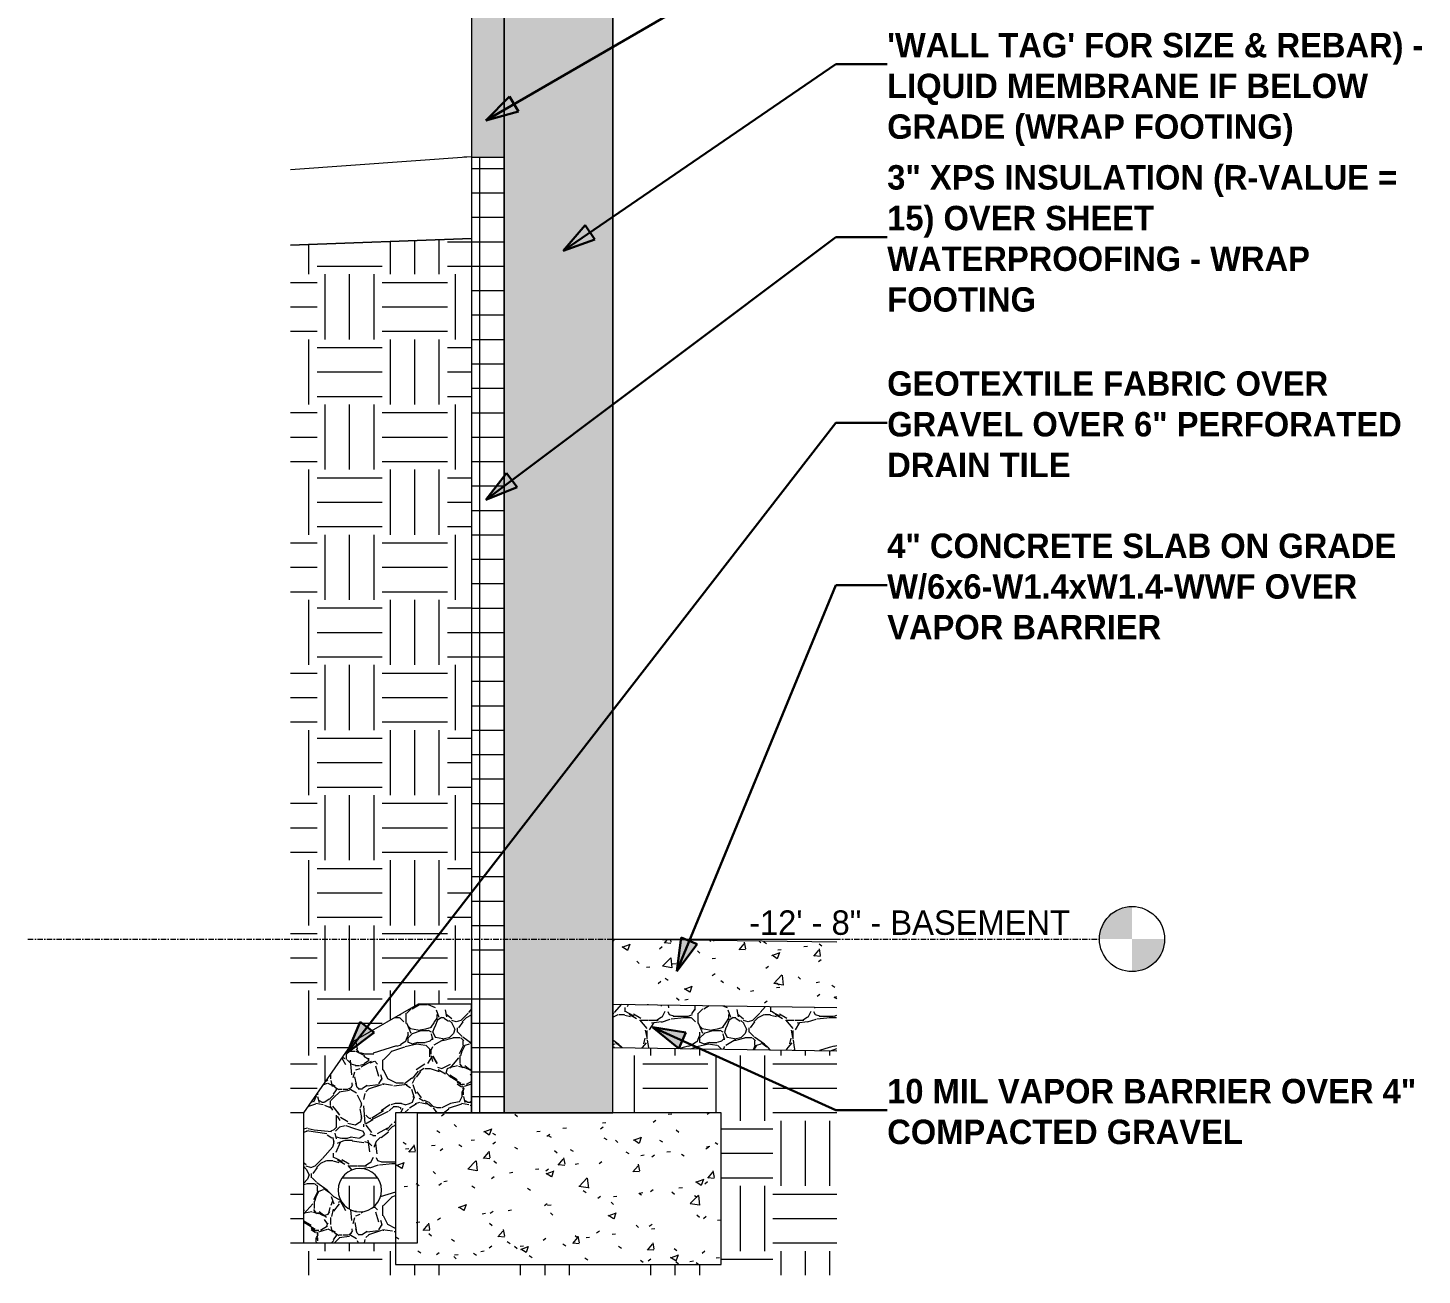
# Model space of a CAD drawing. Header units: inches. Extents: x 9847 to 10833, y -183 to 465.
# Drawn here: x 9847.3 to 9975.8, y -183 to -68 of the extents above; entities that cross this region are included whole.
import ezdxf

# ---------------------------------------------------------------- set-up
doc = ezdxf.new("R2010")
doc.units = ezdxf.units.IN
doc.header["$MEASUREMENT"] = 0
doc.linetypes.add('Grid Line 1_2_', pattern=[0.875, 0.5, -0.125, 0.125, -0.125])
for name, color, linetype, lineweight in [('0-1', 7, 'Continuous', 5), ('0-2', 55, 'Continuous', 9), ('A-FLOR-3', 192, 'Continuous', 9), ('A-FLOR-LEVL', 51, 'Continuous', 9), ('A-FLOR-LEVL-1', 51, 'Grid Line 1_2_', 9), ('A-FLOR-MCUT-1', 51, 'Continuous', 9), ('A-FLOR-PATT-1', 252, 'Continuous', 9), ('A-WALL-PATT-1', 55, 'Continuous', 9), ('A-WALL-PATT-2', 252, 'Continuous', 9), ('C-TOPO', 7, 'Continuous', 9), ('C-TOPO-1', 252, 'Continuous', 9), ('C-TOPO-2', 55, 'Continuous', 9), ('G-ANNO-TEXT', 231, 'Continuous', 30), ('G-ANNO-TEXT-1', 231, 'Continuous', 9), ('S-BEAM-1', 55, 'Continuous', 9), ('S-BEAM-2', 10, 'Continuous', 9), ('S-BEAM-3', 7, 'Continuous', 9), ('S-FNDN-1', 55, 'Continuous', 9), ('S-FNDN-2', 7, 'Continuous', 9), ('S-FNDN-3', 252, 'Continuous', 9), ('S-FNDN-4', 8, 'Continuous', 18), ('S-FNDN-5', 32, 'Continuous', 9)]:
    doc.layers.add(name, color=color, linetype=linetype, lineweight=lineweight)
doc.styles.add('Century Gothic', font='ufonts.com_century-gothic.ttf', dxfattribs={"height": 2.25})
doc.styles.add('Century Gothic_B', font='GOTHICB.TTF', dxfattribs={"height": 2.25})
pattern_1 = [(0, (10995.947, 72), (6, 6), [6, -6]), (0, (10995.947, 74.25), (6, 6), [6, -6]), (0, (10995.947, 76.5), (6, 6), [6, -6]), (90, (10996.697, 77.25), (-6, 6), [6, -6]), (90, (10998.947, 77.25), (-6, 6), [6, -6]), (90, (11001.197, 77.25), (-6, 6), [6, -6])]
pattern_2 = [(50, (10995.947, 72), (6.885997, -0.602097), [0.72, -7.92]), (355, (10995.947, 72), (-1.331756, 7.220547), [0.576, -6.336]), (100.451, (10996.521, 71.95), (5.55363, 6.61819), [0.612, -6.731]), (46.184, (10995.947, 73.92), (10.24564, -1.588925), [1.08, -11.88]), (96.636, (10996.801, 73.788), (8.97244, 9.35152), [0.918, -10.096]), (351.184, (10995.947, 73.92), (8.9732, 9.35123), [0.864, -9.504]), (21, (10996.907, 73.44), (5.730726, -3.865003), [0.72, -7.92]), (326, (10996.907, 73.44), (2.33581, 6.96088), [0.576, -6.336]), (71.451, (10997.385, 73.118), (8.065876, 3.095948), [0.612, -6.731]), (37.5, (10995.947, 72), (0.116866, 3.1954784), [0.317, -5.942, 0.317, -6.115, -6.36]), (37.5, (10995.947, 72), (0.116866, 3.1954784), [-12.691, 0.317, -6.043]), (7.5, (10995.947, 72), (2.52543, 3.786025), [0.317, -3.35, 0.317, -5.798, -2.424]), (7.5, (10995.947, 72), (2.52543, 3.786025), [-9.782, 0.317, -2.107]), (327.5, (10993.807, 72), (5.1243685, -0.216176), [0.317, -2.083, 0.317, -7.171, -9.936]), (327.5, (10993.807, 72), (5.1243685, -0.216176), [-9.888, 0.317, -9.619]), (317.5, (10992.847, 72), (5.598326, 0.96141), [0.317, -2.803, 0.317, -4.656, -7.056]), (317.5, (10992.847, 72), (5.598326, 0.96141), [-8.093, 0.317, -6.739])]
pattern_3 = [(212.005, (10995.141, 74.015), (-40.3106271, -26.8730086), [1.268, -125.493]), (213.69, (10995.947, 74.553), (-13.436241, -13.436764), [0.969, -47.478]), (198.435, (10996.35, 74.687), (-26.873024, -13.436542), [0.425, -42.065]), (180, (10996.888, 74.687), (-2e-15, -13.437), [0.537, -12.899]), (161.565, (10997.291, 74.553), (-13.436518, 1.2e-05), [0.425, -42.065]), (333.435, (10997.425, 84.227), (13.436532, 1.2e-05), [0.601, -29.444]), (296.565, (10997.291, 84.496), (13.43652, -13.436544), [0.3, -29.745]), (270, (10997.291, 85.168), (13.437, 8e-16), [0.672, -12.765]), (186.34, (10997.425, 76.434), (-107.4926568, -13.4363962), [1.217, -120.457]), (296.565, (11000.381, 84.765), (13.43652, -13.436544), [0.3, -29.745]), (303.69, (11000.113, 85.168), (13.436764, -13.436241), [0.484, -47.962]), (229.399, (11002.263, 79.256), (-67.1828397, -80.6196216), [1.239, -122.641]), (243.435, (11002.666, 80.062), (1.2e-05, -13.436532), [0.901, -29.144]), (213.69, (11007.368, 78.584), (-13.436241, -13.436764), [0.484, -47.962]), (33.69, (11003.337, 74.822), (13.436241, 13.436764), [0.484, -47.962]), (0, (11003.069, 74.822), (0, 13.437), [0.269, -13.168]), (333.435, (11002.8, 74.956), (13.436532, 1.2e-05), [0.3, -29.745]), (284.036, (11002.666, 75.494), (13.436545, -40.3097205), [0.554, -54.847]), (270, (11002.666, 75.762), (13.437, 8e-16), [0.269, -13.168]), (243.435, (11002.666, 76.031), (1.2e-05, -13.436532), [0.3, -29.745]), (135, (11002.666, 76.165), (-13.43644, 9e-16), [0.19, -18.812]), (90, (11002.666, 76.031), (-13.437, 8e-16), [0.134, -13.302]), (18.435, (11007.503, 82.212), (26.873024, 13.436542), [0.85, -41.641]), (6.34, (11008.309, 82.481), (107.4926568, 13.4363962), [1.217, -120.457]), (180, (11007.772, 79.256), (-2e-15, -13.437), [0.806, -12.63]), (197.354, (11009.921, 79.928), (-40.30996214, -13.43709214), [2.252, -222.987]), (198.435, (11010.325, 80.062), (-26.873024, -13.436542), [0.425, -42.065]), (213.69, (11010.728, 80.331), (-13.436241, -13.436764), [0.484, -47.962]), (251.565, (11010.862, 80.734), (-1.2e-05, -13.436518), [0.425, -42.065]), (243.435, (11010.996, 81.003), (1.2e-05, -13.436532), [0.3, -29.745]), (270, (11010.996, 81.271), (13.437, 8e-16), [0.269, -13.168]), (293.199, (11010.593, 82.212), (13.4363854, -26.8729472), [1.023, -101.307]), (315, (11010.19, 82.615), (13.43644, 0), [0.57, -18.432]), (0, (11009.518, 82.615), (0, 13.437), [0.672, -12.765]), (341.565, (11006.562, 79.39), (13.436518, -1.2e-05), [0.425, -42.065]), (303.69, (11006.294, 79.793), (13.436764, -13.436241), [0.484, -47.962]), (279.462, (11006.159, 80.599), (13.4362802, -67.1832013), [0.817, -80.915]), (270, (11006.159, 81.406), (13.437, 8e-16), [0.806, -12.63]), (239.036, (11006.562, 82.077), (-13.4372, -26.8732567), [0.783, -77.565]), (188.13, (11007.503, 82.212), (-80.6200966, -13.436299), [0.95, -94.061]), (116.565, (10997.56, 81.809), (-13.43652, 13.436544), [0.3, -29.745]), (135, (10997.828, 81.54), (-13.43644, 9e-16), [0.38, -18.622]), (168.69, (10998.5, 81.406), (-13.436897, 0.000212), [0.685, -67.829]), (191.31, (10999.172, 81.54), (-53.7465916, -13.436568), [0.685, -67.829]), (194.036, (10999.71, 81.674), (-40.3097205, -13.436545), [0.554, -54.847]), (236.31, (10999.978, 82.077), (-13.436194, -26.873299), [0.484, -47.962]), (236.31, (11000.247, 82.481), (-13.436194, -26.873299), [0.484, -47.962]), (270, (11000.247, 82.884), (13.437, 8e-16), [0.403, -13.034]), (291.801, (10999.978, 83.556), (13.4361655, -26.872997), [0.724, -71.635]), (116.565, (11000.113, 80.734), (-13.43652, 13.436544), [0.601, -29.444]), (168.69, (11000.785, 80.599), (-13.436897, 0.000212), [0.685, -67.829]), (194.036, (11001.322, 80.734), (-40.3097205, -13.436545), [0.554, -54.847]), (225, (11001.725, 81.137), (9e-16, -13.43644), [0.57, -18.432]), (251.565, (11001.859, 81.54), (-1.2e-05, -13.436518), [0.425, -42.065]), (296.565, (11001.591, 82.077), (13.43652, -13.436544), [0.601, -29.444]), (315, (11001.322, 82.346), (13.43644, 0), [0.38, -18.622]), (326.31, (11000.919, 82.615), (26.873299, -13.436194), [0.484, -47.962]), (0, (11000.65, 82.615), (0, 13.437), [0.269, -13.168]), (33.69, (11000.247, 82.346), (13.436241, 13.436764), [0.484, -47.962]), (71.565, (11000.113, 81.943), (1.2e-05, 13.436518), [0.425, -42.065]), (63.435, (10999.978, 81.674), (-1.2e-05, 13.436532), [0.3, -29.745]), (71.565, (10999.844, 81.271), (1.2e-05, 13.436518), [0.425, -42.065]), (104.036, (10999.844, 80.734), (-13.436545, 40.3097205), [0.554, -54.847]), (45, (10999.575, 80.465), (0, 13.43644), [0.38, -18.622]), (18.435, (10999.172, 80.331), (26.873024, 13.436542), [0.425, -42.065]), (0, (10998.5, 80.331), (0, 13.437), [0.672, -12.765]), (14.036, (10997.963, 80.196), (40.3097205, 13.436545), [0.554, -54.847]), (341.565, (10997.56, 80.331), (13.436518, -1.2e-05), [0.425, -42.065]), (270, (10997.56, 80.734), (13.437, 8e-16), [0.403, -13.034]), (225, (10997.963, 81.137), (9e-16, -13.43644), [0.57, -18.432]), (198.435, (10998.769, 81.406), (-26.873024, -13.436542), [0.85, -41.641]), (180, (10999.441, 81.406), (-2e-15, -13.437), [0.672, -12.765]), (153.435, (10999.71, 81.271), (-13.436532, -1.2e-05), [0.3, -29.745]), (206.565, (11004.816, 79.121), (-13.436544, -13.43652), [0.3, -29.745]), (146.31, (11005.219, 78.853), (-26.873299, 13.436194), [0.484, -47.962]), (119.745, (11005.756, 77.912), (-40.3105597, 67.1832064), [1.083, -107.246]), (95.711, (11005.89, 76.568), (-13.4375424, 120.930058), [1.35, -133.686]), (90, (11005.89, 76.434), (-13.437, 8e-16), [0.134, -13.302]), (63.435, (11005.756, 76.165), (-1.2e-05, 13.436532), [0.3, -29.745]), (26.565, (11005.487, 76.031), (13.436544, 13.43652), [0.3, -29.745]), (0, (11005.084, 76.031), (0, 13.437), [0.403, -13.034]), (0, (11004.95, 76.031), (0, 13.437), [0.134, -13.302]), (0, (11004.681, 76.031), (0, 13.437), [0.269, -13.168]), (326.31, (11004.278, 76.3), (26.873299, -13.436194), [0.484, -47.962]), (333.435, (11004.009, 76.434), (13.436532, 1.2e-05), [0.3, -29.745]), (284.036, (11003.875, 76.972), (13.436545, -40.3097205), [0.554, -54.847]), (270, (11003.875, 77.24), (13.437, 8e-16), [0.269, -13.168]), (270, (11003.875, 77.643), (13.437, 8e-16), [0.403, -13.034]), (258.69, (11004.009, 78.315), (-0.000212, -13.436897), [0.685, -67.829]), (231.34, (11004.547, 78.987), (-40.3101895, -53.745816), [0.86, -85.176]), (270, (11007.368, 78.718), (13.437, 8e-16), [0.134, -13.302]), (270, (11007.368, 78.853), (13.437, 8e-16), [0.134, -13.302]), (326.31, (11006.965, 79.121), (26.873299, -13.436194), [0.484, -47.962]), (333.435, (11006.159, 79.525), (13.436532, 1.2e-05), [0.901, -29.144]), (0, (11005.487, 79.525), (0, 13.437), [0.672, -12.765]), (63.435, (11005.353, 79.256), (-1.2e-05, 13.436532), [0.3, -29.745]), (90, (11005.353, 78.718), (-13.437, 8e-16), [0.537, -12.899]), (135, (11005.756, 78.315), (-13.43644, 9e-16), [0.57, -18.432]), (161.565, (11006.159, 78.181), (-13.436518, 1.2e-05), [0.425, -42.065]), (180, (11006.562, 78.181), (-2e-15, -13.437), [0.403, -13.034]), (198.435, (11006.965, 78.315), (-26.873024, -13.436542), [0.425, -42.065]), (351.87, (11001.725, 85.571), (13.4370087, -0.0002588), [1.9, -93.111]), (14.036, (11001.188, 85.437), (40.3097205, 13.436545), [0.554, -54.847]), (53.13, (11000.785, 84.899), (26.873672, 40.309752), [0.672, -66.511]), (95.194, (11000.919, 83.421), (-13.4351326, 134.3664647), [1.484, -146.928]), (101.31, (11001.053, 82.749), (-13.436568, 53.7465916), [0.685, -67.829]), (143.13, (11001.591, 82.346), (-40.309752, 26.873672), [0.672, -66.511]), (161.565, (11001.994, 82.212), (-13.436518, 1.2e-05), [0.425, -42.065]), (198.435, (11002.397, 82.346), (-26.873024, -13.436542), [0.425, -42.065]), (225, (11003.069, 83.018), (9e-16, -13.43644), [0.95, -18.052]), (228.814, (11004.009, 84.093), (-80.6198072, -94.0561774), [1.428, -141.405]), (251.565, (11004.144, 84.496), (-1.2e-05, -13.436518), [0.425, -42.065]), (270, (11004.144, 84.63), (13.437, 8e-16), [0.134, -13.302]), (288.435, (11004.009, 85.034), (13.436542, -26.873024), [0.425, -42.065]), (326.31, (11003.606, 85.302), (26.873299, -13.436194), [0.484, -47.962]), (90, (10997.425, 82.077), (-13.437, 8e-16), [0.941, -12.496]), (338.199, (10999.307, 83.824), (40.3099116, -13.436441), [0.724, -71.635]), (0, (10998.5, 83.824), (0, 13.437), [0.806, -12.63]), (30.964, (10997.828, 83.421), (40.3102852, 26.8733136), [0.783, -77.565]), (45, (10997.425, 83.018), (0, 13.43644), [0.57, -18.432]), (90, (10995.276, 77.778), (-13.437, 8e-16), [0.941, -12.496]), (116.565, (10995.679, 76.972), (-13.43652, 13.436544), [0.901, -29.144]), (153.435, (10996.485, 76.568), (-13.436532, -1.2e-05), [0.901, -29.144]), (180, (10997.157, 76.568), (-2e-15, -13.437), [0.672, -12.765]), (218.66, (10997.828, 77.106), (-13.436833, -13.4362984), [0.86, -85.176]), (231.34, (10998.366, 77.778), (-40.3101895, -53.745816), [0.86, -85.176]), (213.69, (10999.172, 78.315), (-13.436241, -13.436764), [0.969, -47.478]), (239.036, (10999.575, 78.987), (-13.4372, -26.8732567), [0.783, -77.565]), (270, (10999.575, 79.256), (13.437, 8e-16), [0.269, -13.168]), (270, (10999.575, 79.659), (13.437, 8e-16), [0.403, -13.034]), (315, (10999.172, 80.062), (13.43644, 0), [0.57, -18.432]), (350.538, (10998.366, 80.196), (13.4368224, 7.56e-05), [0.817, -80.915]), (14.036, (10997.291, 79.928), (40.3097205, 13.436545), [1.108, -54.293]), (18.435, (10996.082, 79.525), (26.873024, 13.436542), [1.275, -41.216]), (45, (10995.679, 79.121), (0, 13.43644), [0.57, -18.432]), (45, (10995.276, 78.718), (0, 13.43644), [0.57, -18.432]), (108.435, (10998.232, 75.762), (-13.436542, 26.873024), [0.85, -41.641]), (126.87, (10998.635, 75.225), (-13.436224, 13.436576), [0.672, -66.511]), (146.31, (10999.038, 74.956), (-26.873299, 13.436194), [0.484, -47.962]), (161.565, (10999.441, 74.822), (-13.436518, 1.2e-05), [0.425, -42.065]), (135, (10999.844, 74.419), (-13.43644, 9e-16), [0.57, -18.432]), (161.565, (11000.247, 74.284), (-13.436518, 1.2e-05), [0.425, -42.065]), (180, (11000.65, 74.284), (-2e-15, -13.437), [0.403, -13.034]), (206.565, (11000.919, 74.419), (-13.436544, -13.43652), [0.3, -29.745]), (206.565, (11001.456, 74.687), (-13.436544, -13.43652), [0.601, -29.444]), (189.462, (11002.263, 74.822), (-67.1832013, -13.4362802), [0.817, -80.915]), (243.435, (11002.531, 75.359), (1.2e-05, -13.436532), [0.601, -29.444]), (270, (11002.531, 75.494), (13.437, 8e-16), [0.134, -13.302]), (270, (11002.531, 75.762), (13.437, 8e-16), [0.269, -13.168]), (326.31, (11002.128, 76.568), (26.873299, -13.436194), [0.484, -47.962]), (327.995, (11001.053, 77.24), (67.1829352, -40.309468), [1.268, -125.493]), (329.036, (11000.381, 77.643), (26.8732567, -13.4372), [0.783, -77.565]), (341.565, (10999.575, 77.912), (13.436518, -1.2e-05), [0.85, -41.641]), (0, (10999.038, 77.912), (0, 13.437), [0.537, -12.899]), (33.69, (10998.635, 77.643), (13.436241, 13.436764), [0.484, -47.962]), (53.13, (10998.232, 77.106), (26.873672, 40.309752), [0.672, -66.511]), (63.435, (10997.963, 76.568), (-1.2e-05, 13.436532), [0.601, -29.444]), (225, (11004.144, 75.494), (9e-16, -13.43644), [0.57, -18.432]), (236.31, (11004.412, 75.897), (-13.436194, -26.873299), [0.484, -47.962]), (270, (11004.412, 76.031), (13.437, 8e-16), [0.134, -13.302]), (315, (11004.144, 76.3), (13.43644, 0), [0.38, -18.622]), (333.435, (11003.606, 76.568), (13.436532, 1.2e-05), [0.601, -29.444]), (18.435, (11002.8, 76.3), (26.873024, 13.436542), [0.85, -41.641]), (75.964, (11002.666, 75.762), (-0.0003, 13.436231), [0.554, -54.847]), (71.565, (10996.619, 73.209), (1.2e-05, 13.436518), [0.425, -42.065]), (135, (10996.888, 72.941), (-13.43644, 9e-16), [0.38, -18.622]), (146.31, (10997.291, 72.672), (-26.873299, 13.436194), [0.484, -47.962]), (153.435, (10997.828, 72.403), (-13.436532, -1.2e-05), [0.601, -29.444]), (180, (10997.963, 72.403), (-2e-15, -13.437), [0.134, -13.302]), (161.565, (10998.366, 72.269), (-13.436518, 1.2e-05), [0.425, -42.065]), (180, (10998.903, 72.269), (-2e-15, -13.437), [0.537, -12.899]), (198.435, (10999.307, 72.403), (-26.873024, -13.436542), [0.425, -42.065]), (210.964, (10999.978, 72.806), (-40.3102852, -26.8733136), [0.783, -77.565]), (206.565, (11000.247, 72.941), (-13.436544, -13.43652), [0.3, -29.745]), (251.565, (11000.381, 73.344), (-1.2e-05, -13.436518), [0.425, -42.065]), (303.69, (11000.113, 73.747), (13.436764, -13.436241), [0.484, -47.962]), (306.87, (10999.71, 74.284), (13.436224, -13.436576), [0.672, -66.511]), (323.13, (10999.172, 74.687), (40.309752, -26.873672), [0.672, -66.511]), (345.964, (10998.635, 74.822), (13.436231, 0.0003), [0.554, -54.847]), (18.435, (10998.232, 74.687), (26.873024, 13.436542), [0.425, -42.065]), (30.964, (10997.56, 74.284), (40.3102852, 26.8733136), [0.783, -77.565]), (39.806, (10996.754, 73.612), (13.4366017, 13.4362908), [1.049, -103.894]), (135, (11000.785, 72.403), (-13.43644, 9e-16), [0.19, -18.812]), (153.435, (11001.053, 72.269), (-13.436532, -1.2e-05), [0.3, -29.745]), (191.31, (11001.725, 72.403), (-53.7465916, -13.436568), [0.685, -67.829]), (165.964, (11002.263, 72.269), (-13.436231, -0.0003), [0.554, -54.847]), (175.236, (11003.875, 72.134), (-13.4364265, -8.21e-05), [1.618, -160.181]), (206.565, (11004.144, 72.269), (-13.436544, -13.43652), [0.3, -29.745]), (225, (11004.412, 72.537), (9e-16, -13.43644), [0.38, -18.622]), (270, (11004.412, 73.209), (13.437, 8e-16), [0.672, -12.765]), (270, (11004.412, 73.612), (13.437, 8e-16), [0.403, -13.034]), (308.66, (11003.875, 74.284), (13.4362984, -13.436833), [0.86, -85.176]), (338.199, (11003.203, 74.553), (40.3099116, -13.436441), [0.724, -71.635]), (348.69, (11002.531, 74.687), (13.436897, -0.000212), [0.685, -67.829]), (18.435, (11001.322, 74.284), (26.873024, 13.436542), [1.275, -41.216]), (36.87, (11000.785, 73.881), (13.436576, 13.436224), [0.672, -66.511]), (68.199, (11000.516, 73.209), (13.436441, 40.3099116), [0.724, -71.635]), (101.31, (11000.65, 72.537), (-13.436568, 53.7465916), [0.685, -67.829]), (348.69, (10999.441, 85.302), (13.436897, -0.000212), [0.685, -67.829]), (354.806, (10997.963, 85.437), (13.4361385, -0.0003521), [1.484, -146.928]), (0, (10997.56, 85.437), (0, 13.437), [0.403, -13.034]), (45, (10997.291, 85.168), (0, 13.43644), [0.38, -18.622]), (180, (10998.366, 83.959), (-2e-15, -13.437), [0.403, -13.034]), (188.13, (10999.307, 84.093), (-80.6200966, -13.436299), [0.95, -94.061]), (172.875, (11000.381, 83.959), (-13.4368068, -0.000376), [1.083, -107.246]), (225, (11000.516, 84.093), (9e-16, -13.43644), [0.19, -18.812]), (270, (11000.516, 84.496), (13.437, 8e-16), [0.403, -13.034]), (161.565, (11004.816, 84.899), (-13.436518, 1.2e-05), [0.425, -42.065]), (180, (11005.353, 84.899), (-2e-15, -13.437), [0.537, -12.899]), (198.435, (11005.756, 85.034), (-26.873024, -13.436542), [0.425, -42.065]), (170.538, (11006.562, 84.899), (-13.4368224, -7.56e-05), [0.817, -80.915]), (213.69, (11006.965, 85.168), (-13.436241, -13.436764), [0.484, -47.962]), (270, (11006.965, 85.302), (13.437, 8e-16), [0.134, -13.302]), (296.565, (11006.831, 85.571), (13.43652, -13.436544), [0.3, -29.745]), (341.565, (11006.025, 85.84), (13.436518, -1.2e-05), [0.85, -41.641]), (341.565, (11005.219, 86.108), (13.436518, -1.2e-05), [0.85, -41.641]), (14.036, (11004.681, 85.974), (40.3097205, 13.436545), [0.554, -54.847]), (45, (11004.278, 85.571), (0, 13.43644), [0.57, -18.432]), (104.036, (11004.412, 85.034), (-13.436545, 40.3097205), [0.554, -54.847]), (0, (10993.932, 73.344), (0, 13.437), [0.134, -13.302]), (315, (10993.663, 73.612), (13.43644, 0), [0.38, -18.622]), (274.764, (10993.529, 75.225), (13.437683, -147.8026001), [1.618, -160.181]), (255.964, (10993.663, 75.762), (0.0003, -13.436231), [0.554, -54.847]), (225, (10993.932, 76.031), (9e-16, -13.43644), [0.38, -18.622]), (198.435, (10995.141, 76.434), (-26.873024, -13.436542), [1.275, -41.216]), (180, (10995.276, 76.434), (-2e-15, -13.437), [0.134, -13.302]), (171.87, (10996.216, 76.3), (-13.4370087, 0.0002588), [0.95, -94.061]), (146.31, (10997.828, 76.165), (-26.873299, 13.436194), [0.484, -47.962]), (108.435, (10998.097, 75.359), (-13.436542, 26.873024), [0.85, -41.641]), (90, (10998.097, 75.225), (-13.437, 8e-16), [0.134, -13.302]), (71.565, (10997.963, 74.822), (1.2e-05, 13.436518), [0.425, -42.065]), (26.565, (10997.694, 74.687), (13.436544, 13.43652), [0.3, -29.745]), (18.435, (10997.291, 74.553), (26.873024, 13.436542), [0.425, -42.065]), (126.87, (11004.547, 73.612), (-13.436224, 13.436576), [0.672, -66.511]), (123.69, (11004.816, 73.209), (-13.436764, 13.436241), [0.484, -47.962]), (149.036, (11005.487, 72.806), (-26.8732567, 13.4372), [0.783, -77.565]), (168.69, (11006.159, 72.672), (-13.436897, 0.000212), [0.685, -67.829]), (213.69, (11006.562, 72.941), (-13.436241, -13.436764), [0.484, -47.962]), (251.565, (11006.697, 73.344), (-1.2e-05, -13.436518), [0.425, -42.065]), (270, (11006.697, 73.478), (13.437, 8e-16), [0.134, -13.302]), (279.462, (11006.562, 74.284), (13.4362802, -67.1832013), [0.817, -80.915]), (243.435, (11006.697, 74.553), (1.2e-05, -13.436532), [0.3, -29.745]), (270, (11006.697, 74.687), (13.437, 8e-16), [0.134, -13.302]), (296.565, (11006.294, 75.494), (13.43652, -13.436544), [0.901, -29.144]), (329.036, (11005.622, 75.897), (26.8732567, -13.4372), [0.783, -77.565]), (8.13, (11004.681, 75.762), (80.6200966, 13.436299), [0.95, -94.061]), (45, (11004.144, 75.225), (0, 13.43644), [0.76, -18.242]), (45, (11003.875, 74.956), (0, 13.43644), [0.38, -18.622]), (90, (11003.875, 74.553), (-13.437, 8e-16), [0.403, -13.034]), (123.69, (11004.144, 74.15), (-13.436764, 13.436241), [0.484, -47.962]), (101.31, (11006.159, 76.568), (-13.436568, 53.7465916), [0.685, -67.829]), (108.435, (11006.294, 76.165), (-13.436542, 26.873024), [0.425, -42.065]), (135, (11006.428, 76.031), (-13.43644, 9e-16), [0.19, -18.812]), (180, (11006.831, 76.031), (-2e-15, -13.437), [0.403, -13.034]), (213.69, (11007.234, 76.3), (-13.436241, -13.436764), [0.484, -47.962]), (187.125, (11008.309, 76.434), (-94.0566594, -13.437028), [1.083, -107.246]), (236.31, (11008.578, 76.837), (-13.436194, -26.873299), [0.484, -47.962]), (270, (11008.578, 76.972), (13.437, 8e-16), [0.134, -13.302]), (288.435, (11008.443, 77.375), (13.436542, -26.873024), [0.425, -42.065]), (285.945, (11008.175, 78.315), (13.4366066, -40.3096492), [0.978, -96.842]), (315, (11007.906, 78.584), (13.43644, 0), [0.38, -18.622]), (18.435, (11007.503, 78.45), (26.873024, 13.436542), [0.425, -42.065]), (29.745, (11006.562, 77.912), (67.1832064, 40.3105597), [1.083, -107.246]), (18.435, (11006.159, 77.778), (26.873024, 13.436542), [0.425, -42.065]), (75.964, (11006.025, 77.24), (-0.0003, 13.436231), [0.554, -54.847]), (180, (11002.128, 80.734), (-2e-15, -13.437), [0.403, -13.034]), (180, (11002.397, 80.734), (-2e-15, -13.437), [0.269, -13.168]), (135, (11002.666, 80.465), (-13.43644, 9e-16), [0.38, -18.622]), (90, (11002.666, 80.062), (-13.437, 8e-16), [0.403, -13.034]), (26.565, (11000.65, 77.912), (13.436544, 13.43652), [0.901, -29.144]), (341.565, (11000.247, 78.046), (13.436518, -1.2e-05), [0.425, -42.065]), (300.964, (10999.844, 78.718), (26.8733136, -40.3102852), [0.783, -77.565]), (71.565, (11002.397, 79.121), (1.2e-05, 13.436518), [0.425, -42.065]), (90, (11002.397, 78.45), (-13.437, 8e-16), [0.672, -12.765]), (123.69, (11002.666, 78.046), (-13.436764, 13.436241), [0.484, -47.962]), (153.435, (11003.203, 77.778), (-13.436532, -1.2e-05), [0.601, -29.444]), (198.435, (11003.606, 77.912), (-26.873024, -13.436542), [0.425, -42.065]), (243.435, (11003.741, 78.181), (1.2e-05, -13.436532), [0.3, -29.745]), (255.964, (11003.875, 78.718), (0.0003, -13.436231), [0.554, -54.847]), (251.565, (11004.009, 79.121), (-1.2e-05, -13.436518), [0.425, -42.065]), (291.801, (11003.741, 79.793), (13.4361655, -26.872997), [0.724, -71.635]), (323.13, (11003.203, 80.196), (40.309752, -26.873672), [0.672, -66.511]), (18.435, (11002.8, 80.062), (26.873024, 13.436542), [0.425, -42.065]), (63.435, (11002.531, 79.525), (-1.2e-05, 13.436532), [0.601, -29.444]), (135, (11001.456, 77.106), (-13.43644, 9e-16), [0.57, -18.432]), (149.036, (11002.128, 76.703), (-26.8732567, 13.4372), [0.783, -77.565]), (146.31, (11002.531, 76.434), (-26.873299, 13.436194), [0.484, -47.962]), (180, (11002.8, 76.434), (-2e-15, -13.437), [0.269, -13.168]), (210.964, (11003.472, 76.837), (-40.3102852, -26.8733136), [0.783, -77.565]), (243.435, (11003.606, 77.106), (1.2e-05, -13.436532), [0.3, -29.745]), (303.69, (11003.337, 77.509), (13.436764, -13.436241), [0.484, -47.962]), (321.34, (11002.666, 78.046), (53.745816, -40.3101895), [0.86, -85.176]), (345.964, (11002.128, 78.181), (13.436231, 0.0003), [0.554, -54.847]), (11.31, (11001.456, 78.046), (53.7465916, 13.436568), [0.685, -67.829]), (26.565, (11001.188, 77.912), (13.436544, 13.43652), [0.3, -29.745]), (71.565, (11001.053, 77.509), (1.2e-05, 13.436518), [0.425, -42.065]), (15.945, (11000.785, 80.465), (40.3096492, 13.4366066), [0.978, -96.842]), (29.745, (10999.844, 79.928), (67.1832064, 40.3105597), [1.083, -107.246]), (63.435, (10999.71, 79.659), (-1.2e-05, 13.436532), [0.3, -29.745]), (90, (10999.71, 79.256), (-13.437, 8e-16), [0.403, -13.034]), (104.036, (10999.844, 78.718), (-13.436545, 40.3097205), [0.554, -54.847]), (120.964, (11000.247, 78.046), (-26.8733136, 40.3102852), [0.783, -77.565]), (153.435, (11007.772, 85.168), (-13.436532, -1.2e-05), [0.3, -29.745]), (180, (11008.04, 85.168), (-2e-15, -13.437), [0.269, -13.168]), (209.745, (11008.981, 85.705), (-67.1832064, -40.3105597), [1.083, -107.246]), (225, (11009.518, 86.243), (9e-16, -13.43644), [0.76, -18.242]), (239.036, (11009.921, 86.915), (-13.4372, -26.8732567), [0.783, -77.565]), (239.036, (11010.325, 87.587), (-13.4372, -26.8732567), [0.783, -77.565]), (270, (11010.325, 87.721), (13.437, 8e-16), [0.134, -13.302]), (333.435, (11010.056, 87.855), (13.436532, 1.2e-05), [0.3, -29.745]), (0, (11009.653, 87.855), (0, 13.437), [0.403, -13.034]), (45, (11009.25, 87.452), (0, 13.43644), [0.57, -18.432]), (26.565, (11007.637, 86.646), (13.436544, 13.43652), [1.803, -28.243]), (30.964, (11006.965, 86.243), (40.3102852, 26.8733136), [0.783, -77.565]), (90, (11006.965, 85.974), (-13.437, 8e-16), [0.269, -13.168]), (128.66, (11007.503, 85.302), (-13.4362984, 13.436833), [0.86, -85.176]), (255.964, (11006.025, 80.868), (0.0003, -13.436231), [0.554, -54.847]), (281.31, (11005.89, 81.54), (13.436568, -53.7465916), [0.685, -67.829]), (309.806, (11005.219, 82.346), (13.4362908, -13.4366017), [1.049, -103.894]), (329.036, (11004.547, 82.749), (26.8732567, -13.4372), [0.783, -77.565]), (345.964, (11004.009, 82.884), (13.436231, 0.0003), [0.554, -54.847]), (0, (11003.472, 82.884), (0, 13.437), [0.537, -12.899]), (26.565, (11002.934, 82.615), (13.436544, 13.43652), [0.601, -29.444]), (45, (11002.531, 82.212), (0, 13.43644), [0.57, -18.432]), (53.13, (11002.128, 81.674), (26.873672, 40.309752), [0.672, -66.511]), (90, (11002.128, 81.271), (-13.437, 8e-16), [0.403, -13.034]), (135, (11002.531, 80.868), (-13.43644, 9e-16), [0.57, -18.432]), (144.462, (11003.472, 80.196), (-40.3095313, 26.8733096), [1.156, -114.43]), (135, (11004.144, 79.525), (-13.43644, 9e-16), [0.95, -18.052]), (153.435, (11004.681, 79.256), (-13.436532, -1.2e-05), [0.601, -29.444]), (206.565, (11005.219, 79.525), (-13.436544, -13.43652), [0.601, -29.444]), (230.194, (11005.89, 80.331), (-53.7471842, -67.182341), [1.049, -103.894]), (66.801, (11004.144, 83.556), (26.8740486, 67.1828756), [1.023, -101.307]), (90, (11004.144, 83.152), (-13.437, 8e-16), [0.403, -13.034]), (153.435, (11004.412, 83.018), (-13.436532, -1.2e-05), [0.3, -29.745]), (153.435, (11004.95, 82.749), (-13.436532, -1.2e-05), [0.601, -29.444]), (149.036, (11005.622, 82.346), (-26.8732567, 13.4372), [0.783, -77.565]), (180, (11006.294, 82.346), (-2e-15, -13.437), [0.672, -12.765]), (180, (11007.1, 82.346), (-2e-15, -13.437), [0.806, -12.63]), (213.69, (11007.503, 82.615), (-13.436241, -13.436764), [0.484, -47.962]), (243.435, (11007.772, 83.152), (1.2e-05, -13.436532), [0.601, -29.444]), (277.125, (11007.637, 84.227), (13.437028, -94.0566594), [1.083, -107.246]), (315, (11007.368, 84.496), (13.43644, 0), [0.38, -18.622]), (341.565, (11006.965, 84.63), (13.436518, -1.2e-05), [0.425, -42.065]), (352.875, (11005.89, 84.765), (13.4368068, 0.000376), [1.083, -107.246]), (0, (11005.219, 84.765), (0, 13.437), [0.672, -12.765]), (21.801, (11004.547, 84.496), (26.872997, 13.4361655), [0.724, -71.635]), (90, (11010.593, 83.824), (-13.437, 8e-16), [0.537, -12.899]), (90, (11010.593, 83.287), (-13.437, 8e-16), [0.537, -12.899]), (56.31, (11010.325, 82.884), (13.436194, 26.873299), [0.484, -47.962]), (18.435, (11009.921, 82.749), (26.873024, 13.436542), [0.425, -42.065]), (0, (11008.578, 82.749), (0, 13.437), [1.344, -12.093]), (341.565, (11008.175, 82.884), (13.436518, -1.2e-05), [0.425, -42.065]), (296.565, (11008.04, 83.152), (13.43652, -13.436544), [0.3, -29.745]), (278.13, (11007.906, 84.093), (13.436299, -80.6200966), [0.95, -94.061]), (270, (11007.906, 84.227), (13.437, 8e-16), [0.134, -13.302]), (251.565, (11008.04, 84.63), (-1.2e-05, -13.436518), [0.425, -42.065]), (225, (11008.443, 85.034), (9e-16, -13.43644), [0.57, -18.432]), (218.66, (11009.115, 85.571), (-13.436833, -13.4362984), [0.86, -85.176]), (225, (11009.518, 85.974), (9e-16, -13.43644), [0.57, -18.432]), (206.565, (11009.787, 86.108), (-13.436544, -13.43652), [0.3, -29.745]), (180, (11010.056, 86.108), (-2e-15, -13.437), [0.269, -13.168]), (123.69, (11010.325, 85.705), (-13.436764, 13.436241), [0.484, -47.962]), (108.435, (11010.459, 85.302), (-13.436542, 26.873024), [0.425, -42.065]), (98.13, (11010.593, 84.362), (-13.436299, 80.6200966), [0.95, -94.061])]

# ---------------------------------------------------------------- blocks, each defined once
blk = doc.blocks.new('CTR  - Topography_rvt-1-WALL SECTION - WEST EXT_ WALL - LOOKING NORTH')
at = {"layer": 'C-TOPO-1'}
h = blk.add_hatch(dxfattribs=at)
h.set_pattern_fill('FP_1', color=256, style=0, pattern_type=2)
h.set_pattern_definition(pattern_1)
h.paths.add_polyline_path([(9872.69, -182.97), (9888.19, -182.97), (9888.19, -182), (9881.19, -182), (9881.19, -180), (9872.69, -180), (9872.69, -168), (9877.28, -161.45), (9883.25, -158), (9888.19, -158), (9888.19, -87.44), (9871.49, -88.06), (9871.49, -182.97)], flags=0)
h.paths.add_polyline_path([(9877.89, -177.14), (9878.33, -177.09), (9878.75, -176.94), (9879.13, -176.7), (9879.45, -176.38), (9879.69, -176.01), (9879.84, -175.58), (9879.89, -175.14), (9879.84, -174.69), (9879.69, -174.27), (9879.45, -173.89), (9879.13, -173.57), (9878.75, -173.34), (9878.33, -173.19), (9877.89, -173.14), (9877.44, -173.19), (9877.02, -173.34), (9876.64, -173.57), (9876.32, -173.89), (9876.08, -174.27), (9875.94, -174.69), (9875.89, -175.14), (9875.94, -175.58), (9876.08, -176.01), (9876.32, -176.38), (9876.64, -176.7), (9877.02, -176.94), (9877.44, -177.09)], flags=0)
h = blk.add_hatch(dxfattribs=at)
h.set_pattern_fill('FP_1', color=256, style=0, pattern_type=2)
h.set_pattern_definition(pattern_1)
h.paths.add_polyline_path([(9888.19, -182.97), (9921.84, -182.97), (9921.84, -162.3), (9901.19, -162), (9901.19, -168), (9911.19, -168), (9911.19, -182), (9888.19, -182)], flags=0)
at = {"layer": 'C-TOPO'}
for p, q in [((9888.19, -87.44), (9871.49, -88.06)), ((9901.19, -162), (9901.35, -162))]:
    blk.add_line(p, q, dxfattribs=at)
at = {"layer": 'C-TOPO-2'}
for p, q in [((9888.19, -79.91), (9871.49, -81.12)), ((9888.19, -79.91), (9887.46, -79.97)), ((9871.49, -88.06), (9888.19, -87.44)), ((9901.35, -162), (9901.19, -162))]:
    blk.add_line(p, q, dxfattribs=at)
blk = doc.blocks.new('CTR - 1st Phase - Common Walls_rvt-1-WALL SECTION - WEST EXT_ WALL - LOOKING NORTH')
at = {"layer": 'A-WALL-PATT-1'}
h = blk.add_hatch(dxfattribs=at)
h.set_pattern_fill('FP_2', color=256, style=0, pattern_type=2)
h.set_pattern_definition([(90, (9901.19, -152), (-36.188, 2e-15), [])])
h.paths.add_polyline_path([(9921.84, -152), (9921.84, -21), (9901.19, -21), (9901.19, -152)], flags=0)
at = {"layer": 'S-FNDN-1'}
blk.add_line((9901.19, -152), (9921.84, -152), dxfattribs=at)
blk = doc.blocks.new('034100 - Precast Structural Concrete - Solid Plank - 12_-1871118-WALL SECTION - WEST EXT_ WALL - LOOKING NORTH')
at = {"layer": 'S-BEAM-2'}
blk.add_hatch(color=256, dxfattribs=at).paths.add_polyline_path([(9921.84, -21), (9921.84, -9), (9899.73, -9), (9899.04, -9.31), (9899.04, -10.57), (9899.43, -10.97), (9898.37, -19.74), (9898.37, -20.21), (9898.19, -20.21), (9898.23, -20.69), (9898.61, -21), (9901.19, -21)], flags=0)
at = {"layer": 'S-BEAM-3'}
for p, q in [((9899.73, -9), (9899.04, -9.31)), ((9899.04, -9.31), (9899.04, -10.57)), ((9921.84, -9), (9899.73, -9)), ((9899.43, -10.97), (9898.37, -19.74)), ((9899.04, -10.57), (9899.43, -10.97)), ((9898.37, -20.21), (9898.19, -20.21)), ((9898.19, -20.21), (9898.23, -20.69)), ((9898.37, -19.74), (9898.37, -20.21)), ((9898.23, -20.69), (9898.61, -21)), ((9898.61, -21), (9921.84, -21))]:
    blk.add_line(p, q, dxfattribs=at)
blk = doc.blocks.new('CTR - 1st Phase - Structure_rvt-1-WALL SECTION - WEST EXT_ WALL - LOOKING NORTH')
at = {"layer": 'A-WALL-PATT-2'}
h = blk.add_hatch(dxfattribs=at)
h.set_pattern_fill('FP_7', color=256, style=0, pattern_type=2)
h.set_pattern_definition(pattern_2)
h.paths.add_polyline_path([(9892.43, -168), (9901.19, -168), (9901.19, -21), (9897.19, -21), (9897.19, -9), (9891.19, -9), (9891.19, -168)], flags=0)
at = {"layer": 'S-BEAM-1'}
h = blk.add_hatch(dxfattribs=at)
h.set_pattern_fill('FP_8', color=256, style=0, pattern_type=2)
h.set_pattern_definition([(0, (10995.947, 72), (7.68, 1.92), [0.317, -5.443, 0.317, -5.443, -30.72]), (0, (10995.947, 72), (7.68, 1.92), [-11.52, 0.317, -11.203, 0.317, -5.443, -13.44]), (0, (10995.947, 72), (7.68, 1.92), [-28.8, 0.317, -3.523, 0.317, -9.283]), (120, (10998.827, 72.96), (-5.5027688, 5.691075), [0.317, -5.443, 0.317, -5.443, -30.72]), (120, (10998.827, 72.96), (-5.5027688, 5.691075), [-11.52, 0.317, -11.203, 0.317, -5.443, -13.44]), (120, (10998.827, 72.96), (-5.5027688, 5.691075), [-28.8, 0.317, -3.523, 0.317, -9.283]), (240, (10999.787, 76.8), (-2.1772312, -7.611075), [0.317, -5.443, 0.317, -5.443, -30.72]), (240, (10999.787, 76.8), (-2.1772312, -7.611075), [-11.52, 0.317, -11.203, 0.317, -5.443, -13.44]), (240, (10999.787, 76.8), (-2.1772312, -7.611075), [-28.8, 0.317, -3.523, 0.317, -9.283])])
h.paths.add_polyline_path([(9897.19, -21), (9898.61, -21), (9898.23, -20.69), (9898.19, -20.21), (9898.37, -20.21), (9898.37, -19.74), (9899.43, -10.97), (9899.04, -10.57), (9899.04, -10), (9897.19, -10), (9897.19, -20.9)], flags=0)
at = {"layer": 'S-FNDN-3'}
h = blk.add_hatch(dxfattribs=at)
h.set_pattern_fill('FP_7', color=256, style=0, pattern_type=2)
h.set_pattern_definition(pattern_2)
h.paths.add_polyline_path([(9892.43, -182), (9911.19, -182), (9911.19, -168), (9881.19, -168), (9881.19, -182), (9892, -182)], flags=0)
at = {"layer": 'S-BEAM-1'}
blk.add_line((9899.04, -10), (9897.19, -10), dxfattribs=at)
at = {"layer": 'S-FNDN-2'}
for p, q in [((9891.19, -9), (9891.19, -168)), ((9897.19, -9), (9891.19, -9)), ((9897.19, -21), (9897.19, -9)), ((9901.19, -21), (9897.19, -21)), ((9901.19, -168), (9901.19, -21)), ((9911.19, -168), (9881.19, -168)), ((9881.19, -168), (9881.19, -182)), ((9891.19, -168), (9901.19, -168)), ((9911.19, -182), (9911.19, -168)), ((9881.19, -182), (9911.19, -182))]:
    blk.add_line(p, q, dxfattribs=at)
at = {"layer": '0-2'}
blk.add_blockref('034100 - Precast Structural Concrete - Solid Plank - 12_-1871118-WALL SECTION - WEST EXT_ WALL - LOOKING NORTH', (0, 0), dxfattribs=at)
blk = doc.blocks.new('Basic Wall _ 3_ XPS - UNDER XPS - ___-2659087-WALL SECTION - WEST EXT_ WALL - LOOKING NORTH')
at = {"layer": 'A-WALL-PATT-2'}
h = blk.add_hatch(dxfattribs=at)
h.set_pattern_fill('FP_6', color=256, style=0, pattern_type=2)
h.set_pattern_definition(pattern_3)
h.paths.add_polyline_path([(9881.19, -180), (9881.19, -168), (9888.19, -168), (9888.19, -158), (9883.25, -158), (9877.28, -161.45), (9872.69, -168), (9872.69, -180), (9879.84, -180)], flags=0)
h.paths.add_polyline_path([(9877.89, -177.14), (9877.44, -177.09), (9877.02, -176.94), (9876.64, -176.7), (9876.32, -176.38), (9876.08, -176.01), (9875.94, -175.58), (9875.89, -175.14), (9875.94, -174.69), (9876.08, -174.27), (9876.32, -173.89), (9876.64, -173.57), (9877.02, -173.34), (9877.44, -173.19), (9877.89, -173.14), (9878.33, -173.19), (9878.75, -173.34), (9879.13, -173.57), (9879.45, -173.89), (9879.69, -174.27), (9879.84, -174.69), (9879.89, -175.14), (9879.84, -175.58), (9879.69, -176.01), (9879.45, -176.38), (9879.13, -176.7), (9878.75, -176.94), (9878.33, -177.09)], flags=0)
at = {"layer": 'S-FNDN-1'}
blk.add_line((9888.19, -168), (9888.19, -158), dxfattribs=at)
at = {"layer": 'S-FNDN-5'}
for p, q in [((9883.25, -158), (9877.28, -161.45)), ((9888.19, -158), (9883.25, -158)), ((9877.28, -161.45), (9872.69, -168)), ((9872.69, -168), (9872.69, -180)), ((9883.19, -168), (9888.19, -168)), ((9883.19, -180), (9883.19, -168)), ((9872.69, -180), (9883.19, -180))]:
    blk.add_line(p, q, dxfattribs=at)
for start, end in [(360, 180), (180, 360)]:
    blk.add_arc((9877.89, -175.14), 2, start, end, dxfattribs=at)
blk = doc.blocks.new('Level - Level Head - Circle-50818-WALL SECTION - WEST EXT_ WALL - LOOKING NORTH')
at = {"layer": 'A-FLOR-LEVL'}
h = blk.add_hatch(color=256, dxfattribs=at)
edge = h.paths.add_edge_path(flags=0)
edge.add_line((9949.03, 0), (9946.03, 0))
edge.add_arc((9949.03, 0), 3, 90, 180, ccw=False)
edge.add_line((9949.03, 3), (9949.03, 0))
h = blk.add_hatch(color=256, dxfattribs=at)
edge = h.paths.add_edge_path(flags=0)
edge.add_line((9949.03, -3), (9949.03, 0))
edge.add_line((9949.03, 0), (9952.03, 0))
edge.add_arc((9949.03, 0), 3, 270, 360, ccw=False)
blk.add_circle((9949.03, 0), 3, dxfattribs=at)

msp = doc.modelspace()

# ---------------------------------------------------------------- hatches: boundary and pattern name
at = {"layer": 'A-FLOR-PATT-1'}
h = msp.add_hatch(dxfattribs=at)
h.set_pattern_fill('FP_7', color=256, style=0, pattern_type=2)
h.set_pattern_definition(pattern_2)
h.paths.add_polyline_path([(9921.84454, -158.29785), (9921.84454, -152.29785), (9901.1894, -152), (9901.18945, -158)], flags=0)
h = msp.add_hatch(dxfattribs=at)
h.set_pattern_fill('FP_6', color=256, style=0, pattern_type=2)
h.set_pattern_definition(pattern_3)
h.paths.add_polyline_path([(9921.84454, -162.29785), (9921.84454, -162), (9901.34755, -162.00228), (9911.1894, -162.1442)], flags=0)
h.paths.add_polyline_path([(9901.1894, -162), (9901.18945, -162), (9921.84454, -162), (9921.84454, -158.29785), (9901.1894, -158), (9901.1894, -159.03665)], flags=0)
at = {"layer": 'A-WALL-PATT-2'}
h = msp.add_hatch(dxfattribs=at)
h.set_pattern_fill('FP_5', color=256, style=0, pattern_type=2)
h.set_pattern_definition([(0, (10995.947, 72), (0, 2.25), []), (90, (10995.947, 72), (-2.25, 1e-16), [])])
h.paths.add_polyline_path([(9891.1894, -168), (9891.1894, -80), (9888.1894, -80), (9888.1894, -168)], flags=0)
h.paths.add_polyline_path([(9888.1894, -162.00228), (9888.1897, -162.00228), (9889.39008, -162.00228)], flags=0)
at = {"layer": 'G-ANNO-TEXT'}
for points in [[(9889.4942, -76.56737), (9892.49339, -75.76047), (9891.68812, -74.36898)], [(9896.62196, -88.57577), (9899.55212, -87.54607), (9898.6447, -86.21894)], [(9889.4942, -111.51531), (9892.37645, -110.35823), (9891.41176, -109.07212)], [(9907.07975, -154.95285), (9908.96722, -152.48635), (9907.4811, -151.87306)], [(9876.72497, -162.48148), (9879.19903, -160.60393), (9877.92879, -159.61845)], [(9904.86478, -160.11159), (9907.26535, -162.08223), (9907.92906, -160.61793)]]:
    msp.add_hatch(color=256, dxfattribs=at).paths.add_polyline_path(points, flags=0)
at = {"layer": 'S-FNDN-4'}
msp.add_hatch(color=256, dxfattribs=at).paths.add_polyline_path([(9888.1897, -80), (9891.1894, -80), (9891.1894, -17), (9888.1894, -17), (9888.1894, -80)], flags=0)

# ---------------------------------------------------------------- linework, layer by layer
at = {"layer": 'A-FLOR-3'}
for p, q in [((9901.1894, -152), (9901.1894, -162)), ((9921.84454, -152.29785), (9901.1894, -152)), ((9901.1894, -162), (9921.84454, -162.29785))]:
    msp.add_line(p, q, dxfattribs=at)
at = {"layer": 'A-FLOR-LEVL-1'}
msp.add_line((9847.30917, -152), (9946.03142, -152), dxfattribs=at)
at = {"layer": 'A-FLOR-MCUT-1'}
msp.add_line((9901.1894, -158), (9921.84454, -158.29785), dxfattribs=at)
at = {"layer": 'G-ANNO-TEXT'}
for p, q in [((9889.4942, -76.56737), (9921.75518, -57.89776)), ((9896.62196, -88.57577), (9921.75518, -71.39102)), ((9921.75518, -71.39102), (9926.47424, -71.39102)), ((9891.68812, -74.36898), (9889.4942, -76.56737)), ((9892.49339, -75.76047), (9891.68812, -74.36898)), ((9889.4942, -76.56737), (9892.49339, -75.76047)), ((9889.4942, -111.51531), (9921.75518, -87.31675)), ((9898.6447, -86.21894), (9896.62196, -88.57577)), ((9899.55212, -87.54607), (9898.6447, -86.21894)), ((9921.75518, -87.31675), (9926.47424, -87.31675)), ((9896.62196, -88.57577), (9899.55212, -87.54607)), ((9876.72497, -162.48148), (9921.75518, -104.43992)), ((9921.75518, -104.43992), (9926.47424, -104.43992)), ((9891.41176, -109.07212), (9889.4942, -111.51531)), ((9892.37645, -110.35823), (9891.41176, -109.07212)), ((9889.4942, -111.51531), (9892.37645, -110.35823)), ((9907.07975, -154.95285), (9921.75518, -119.39103)), ((9921.75518, -119.39103), (9926.47424, -119.39103)), ((9907.4811, -151.87306), (9907.07975, -154.95285)), ((9907.07975, -154.95285), (9908.96722, -152.48635)), ((9908.96722, -152.48635), (9907.4811, -151.87306)), ((9877.92879, -159.61845), (9876.72497, -162.48148)), ((9879.19903, -160.60393), (9877.92879, -159.61845)), ((9904.86478, -160.11159), (9907.26535, -162.08223)), ((9907.92906, -160.61793), (9904.86478, -160.11159)), ((9904.86478, -160.11159), (9921.75518, -167.76729)), ((9876.72497, -162.48148), (9879.19903, -160.60393)), ((9907.26535, -162.08223), (9907.92906, -160.61793)), ((9921.75518, -167.76729), (9926.47424, -167.76729))]:
    msp.add_line(p, q, dxfattribs=at)
at = {"layer": 'S-FNDN-5'}
for p, q in [((9888.1894, -17), (9888.1894, -168)), ((9891.1894, -168), (9891.1894, -17)), ((9891.1894, -80), (9888.1894, -80)), ((9888.1894, -168), (9891.1894, -168))]:
    msp.add_line(p, q, dxfattribs=at)

# ---------------------------------------------------------------- block references
at = {"layer": '0-1'}
for name in ['CTR - 1st Phase - Structure_rvt-1-WALL SECTION - WEST EXT_ WALL - LOOKING NORTH', 'CTR - 1st Phase - Common Walls_rvt-1-WALL SECTION - WEST EXT_ WALL - LOOKING NORTH', 'CTR  - Topography_rvt-1-WALL SECTION - WEST EXT_ WALL - LOOKING NORTH']:
    msp.add_blockref(name, (0, 0), dxfattribs=at)
at = {"layer": 'A-FLOR-LEVL'}
msp.add_blockref('Level - Level Head - Circle-50818-WALL SECTION - WEST EXT_ WALL - LOOKING NORTH', (0, -152), dxfattribs=at)
at = {"layer": 'S-FNDN-1'}
msp.add_blockref('Basic Wall _ 3_ XPS - UNDER XPS - ___-2659087-WALL SECTION - WEST EXT_ WALL - LOOKING NORTH', (0, 0), dxfattribs=at)

# ---------------------------------------------------------------- texts
at = {"layer": 'A-FLOR-LEVL', "insert": (9913.75135, -149.3623), "char_height": 2.25, "width": 35.67825, "attachment_point": 1, "style": 'Century Gothic'}
msp.add_mtext('-12\' - 8" - BASEMENT', dxfattribs=at)
at = {"layer": 'G-ANNO-TEXT-1', "char_height": 2.25, "attachment_point": 1, "style": 'Century Gothic_B'}
for s, insert, width in [("'WALL TAG' FOR SIZE & REBAR) -", (9926.47424, -68.51366), 57.34275), ('LIQUID MEMBRANE IF BELOW', (9926.47424, -72.26366), 52.419), ('GRADE (WRAP FOOTING)', (9926.47424, -76.01366), 46.13175), ('3" XPS INSULATION (R-VALUE =', (9926.47424, -80.68939), 55.97925), ('15) OVER SHEET', (9926.47424, -84.43939), 28.6335), ('WATERPROOFING - WRAP', (9926.47424, -88.18939), 46.8135), ('FOOTING', (9926.47424, -91.93939), 17.1195), ('GEOTEXTILE FABRIC OVER', (9926.47424, -99.68815), 46.965), ('GRAVEL OVER 6" PERFORATED', (9926.47424, -103.43815), 54.9945), ('DRAIN TILE', (9926.47424, -107.18815), 19.2405), ('4" CONCRETE SLAB ON GRADE', (9926.47424, -114.63926), 56.13075), ('W/6x6-W1.4xW1.4-WWF OVER', (9926.47424, -118.38926), 55.22175), ('VAPOR BARRIER', (9926.47424, -122.13926), 29.46675), ('10 MIL VAPOR BARRIER OVER 4"', (9926.47424, -164.8911), 58.176), ('COMPACTED GRAVEL', (9926.47424, -168.6411), 40.1475)]:
    msp.add_mtext(s, dxfattribs=dict(at, insert=insert, width=width))

doc.saveas('drawing.dxf')
